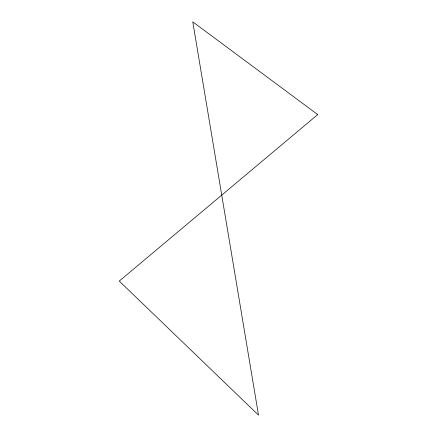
<?xml version="1.0" encoding="UTF-8"?>
<svg xmlns="http://www.w3.org/2000/svg" width="437" height="437" viewBox="0 0 437 437"><rect width="100%" height="100%" fill="white"/><g stroke="black" fill="none" stroke-linecap="round" stroke-linejoin="round"><path stroke-width="0.66" d="M317.732 114.592L119.268 281.084L258.518 415.15L192.772 21.85L317.732 114.592"/></g></svg>
